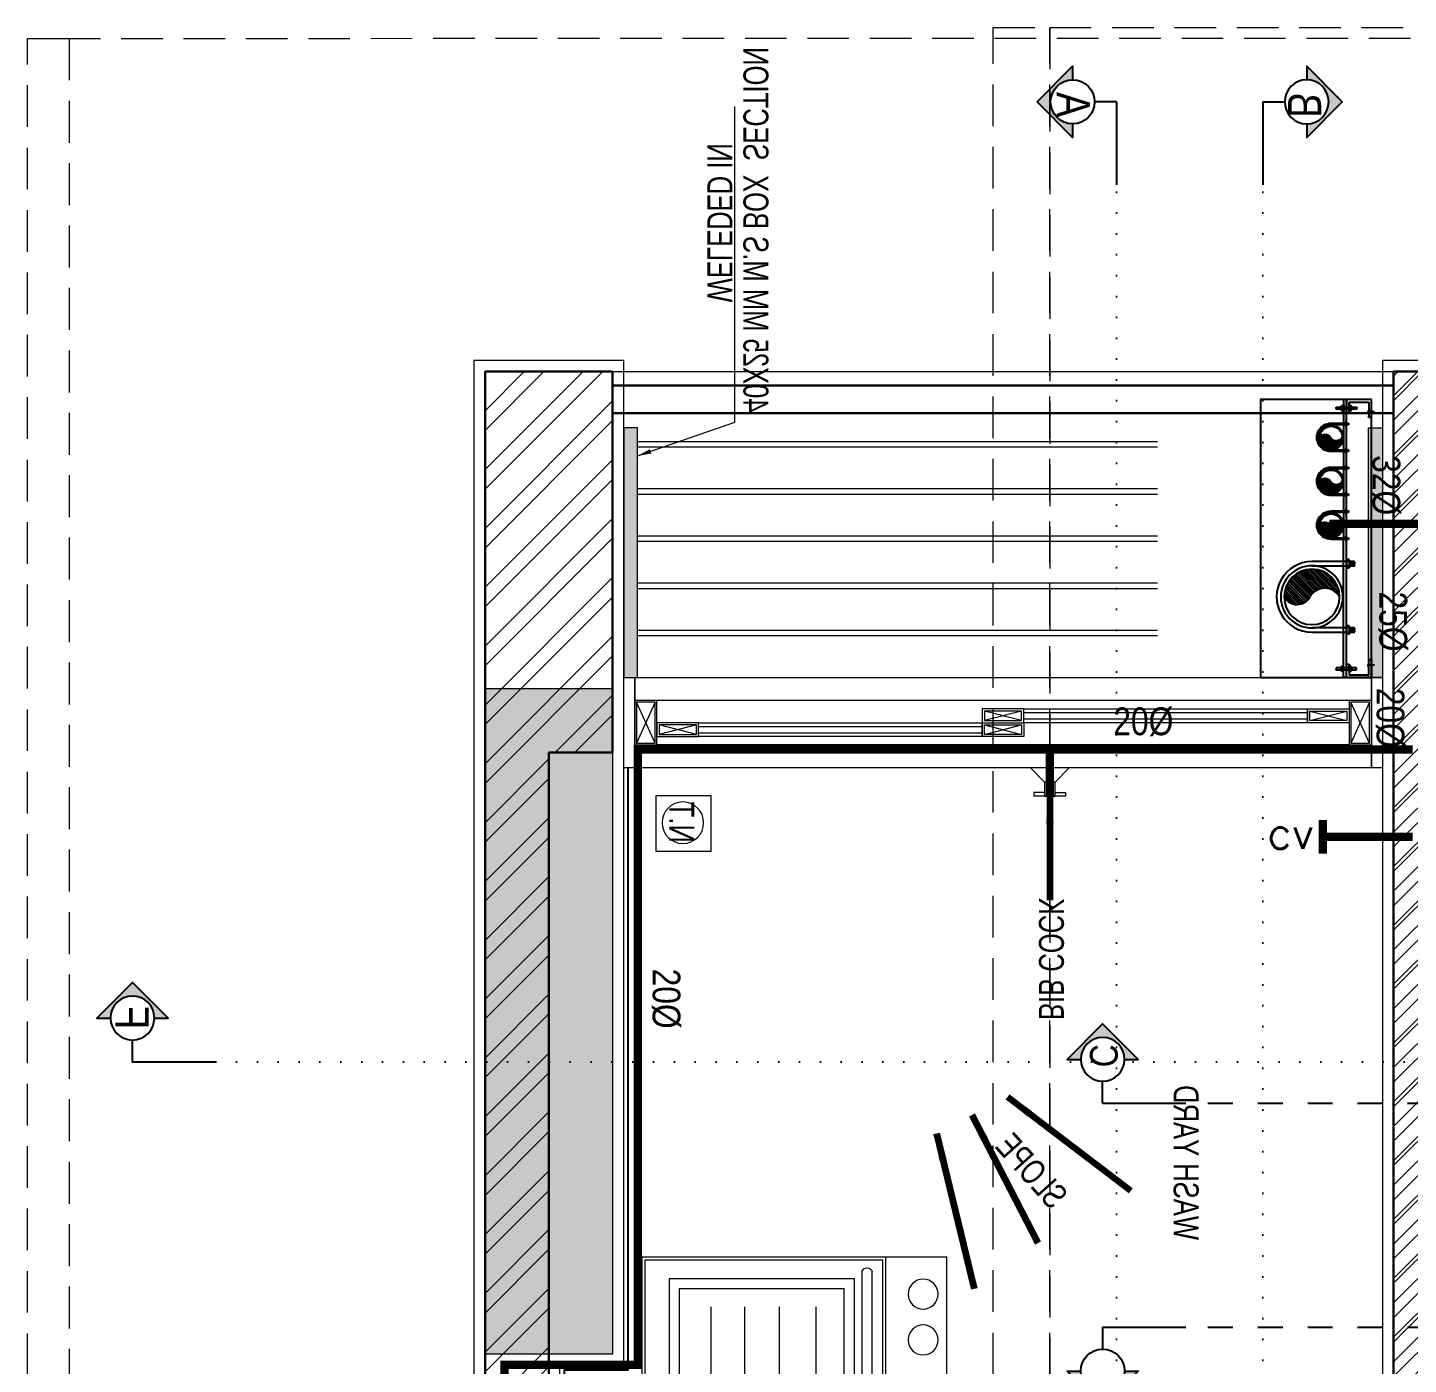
# Model space of a CAD drawing. Header units: inches. Extents: x 899679 to 12882928, y -3363313 to 527800.
# Drawn here: x 915989 to 918479, y 525390 to 527800 of the extents above; entities that cross this region are included whole.
import ezdxf
from ezdxf.enums import TextEntityAlignment as Align

# ---------------------------------------------------------------- set-up
doc = ezdxf.new("R2010")
doc.units = ezdxf.units.IN
doc.header["$LTSCALE"] = 150
for name, pattern in [('Dash', [6, 3, -3]), ('DASHED2', [0.375, 0.25, -0.125]), ('DOT2', [0.125, 0, -0.125]), ('HIDDEN', [0.375, 0.25, -0.125])]:
    doc.linetypes.add(name, pattern=pattern)
for name, color, linetype, lineweight in [('a-RCC-HM', 5, 'Continuous', 25), ('COLUMN', 5, 'Continuous', 13), ('ELE-01-MSA', 7, 'Continuous', 30), ('ELE-04-MSA', 139, 'Continuous', 15), ('fer', 5, 'Continuous', 9), ('FURNITURE-MSA', 251, 'Continuous', 5), ('g-cen-sym', 8, 'Continuous', 25), ('g-dot', 8, 'HIDDEN', 9), ('g-dw', 8, 'Continuous', 5), ('g-ele-01', 8, 'Continuous', 9), ('g-ele-02', 8, 'Continuous', 9), ('g-ele-03', 8, 'Continuous', 5), ('g-ele02', 8, 'Continuous', 9), ('g-text', 8, 'Continuous', 9), ('Hydrant Valve', 5, 'Continuous', 5), ('P_Wate Downtke pipe', 4, 'Continuous', 25), ('P_Water Supply Downtake pipe', 3, 'Continuous', 25), ('PLASTER', 3, 'Continuous', 9), ('SHEET', 7, 'Continuous', 13), ('STONE', 40, 'Continuous', 18), ('WALL HATCH-MSA', 251, 'Continuous', 9), ('WALL-MSA', 32, 'Continuous', 30)]:
    doc.layers.add(name, color=color, linetype=linetype, lineweight=lineweight)
for name, color, linetype in [('PL-bracket', 7, 'Continuous'), ('R.C.C HATCH-MSA', 250, 'Continuous'), ('TILE HATCH', 253, 'Continuous'), ('TILE SECTION', 152, 'Continuous')]:
    doc.layers.add(name, color=color, linetype=linetype)
doc.styles.add('AR', font='swisscl.ttf')
doc.styles.add('ARIAL', font='swisscl.ttf')
doc.styles.add('arial unicode', font='swisscl.ttf', dxfattribs={"height": 165})
doc.styles.add('PLUMBING TEXT', font='ARIALN.TTF')
doc.styles.add('SWINS', font='swissc.ttf')
doc.styles.add('{18b73a54-fa43-428c-adcb-c1c7bbdf2c84}', font='Simplex.shx')
doc.dimstyles.new('25', dxfattribs={"dimtxt": 40, "dimasz": 18, "dimexe": 0, "dimexo": 0, "dimgap": 10, "dimtad": 1, "dimdec": 0, "dimzin": 3, "dimdsep": 46, "dimtxsty": 'ARIAL', "dimblk": 'ARCHTICK', "dimcen": 0, "dimclrd": 256, "dimclre": 256, "dimclrt": 256, "dimadec": 0, "dimazin": 0, "dimtfac": 1, "dimtdec": 0, "dimtmove": 1, "dimatfit": 0, "dimfxl": 1, "dimtolj": 1, "dimtzin": 0, "dimlwd": 18, "dimlwe": 5, "dimarcsym": 0})
doc.dimstyles.new('Scale-50', dxfattribs={"dimtxt": 75, "dimasz": 25, "dimexe": 0, "dimexo": 0, "dimgap": 20, "dimtad": 1, "dimdec": 0, "dimrnd": 1, "dimzin": 3, "dimdsep": 46, "dimtxsty": 'ARIAL', "dimblk": 'ARCHTICK', "dimcen": 0, "dimse1": 1, "dimse2": 1, "dimclrd": 50, "dimclrt": 256, "dimadec": 0, "dimazin": 0, "dimtfac": 1, "dimtdec": 0, "dimtmove": 1, "dimatfit": 3, "dimfxl": 1, "dimtolj": 1, "dimtzin": 0, "dimlwd": 18, "dimarcsym": 0})

# ---------------------------------------------------------------- blocks, each defined once
blk = doc.blocks.new('sec')
at = {"layer": 'g-cen-sym'}
h = blk.add_hatch(color=256, dxfattribs=at)
h.paths.add_polyline_path([(2.73e-14, 537.5273218287452), (-107.956475941309, 429.5708458874361), (-107.956475941309, 399.1607016395453, -0.2062306983916904), (2.730000000001706e-14, 445.6665243379758, -0.4142135623730596), (148.5555081145527, 297.1110162260618), (240.4163056053222, 297.1110162260618)])
h.paths.add_polyline_path([(-107.956475941309, 399.1607016395454), (-107.956475941309, 429.5708458874361), (-138.1869732997017, 399.3403485290693), (-138.1869732997017, 351.6371512499004, -0.09565303018648871)])
h.paths.add_polyline_path([(-138.1869732997017, 399.3403485290693), (-168.4174706606815, 369.1098511680636), (-168.4174706606815, 297.1110162260618), (-148.5555081119139, 297.1110162260618, -0.09423427136048851), (-138.1869732997017, 351.6371512499004)])
h.paths.add_polyline_path([(-168.4174706580426, 369.1098511680636), (-204.6941080129084, 332.8332138158367), (-204.6941080129084, 297.1110162260618), (-168.4174706606815, 297.1110162260618)])
h.paths.add_polyline_path([(-204.6941080129084, 332.8332138158367), (-240.4163056027092, 297.1110162260618), (-204.6941080129084, 297.1110162260618)])
for q in [(2.73e-14, 148.5555081130354), (-561.6378324203346, 0)]:
    blk.add_line((0, 0), q, dxfattribs=at)
blk.add_lwpolyline([(-148.5555081119139, 297.1110162260618), (-240.4163056027092, 297.1110162260618), (2.73e-14, 537.5273218287452), (240.4163056053222, 297.1110162260618), (148.5555081145527, 297.1110162260618)], dxfattribs=at)
blk.add_circle((2.73e-14, 297.1110162260618), 148.5555081130354, dxfattribs=at)
blk = doc.blocks.new('G$C0B7125EA')
at = {"layer": 'WALL HATCH-MSA', "lineweight": 0}
h = blk.add_hatch(dxfattribs=at)
h.set_pattern_fill('ANSI32', color=251, scale=200)
h.set_pattern_definition([(45, (-1157248.499997853, -736189.1571664645), (-53.03300858899107, 53.03300858899107), []), (45, (-1157213.144658853, -736189.1571664645), (-53.03300858899107, 53.03300858899107), [])])
h.paths.add_polyline_path([(-1942, 510.0000000069849), (-2057, 510.0000000069849), (-2057, -143.0000000004657), (143, -143.0000000004657), (143, 1375.000000006519), (28, 1375.000000006519), (28, -28), (-1942, -28)])
at = {"layer": 'g-cen-sym', "color": 251, "linetype": 'Dash', "lineweight": -3, "ltscale": 0.1}
for p, q in [((-1579.461025167955, -567.8042019905988), (-1579.461025167955, 1773.735860333312)), ((-1175.99932149821, -567.8042019905988), (-1175.99932149821, 1773.735860333312))]:
    blk.add_line(p, q, dxfattribs=at)
at = {"layer": 'PLASTER', "color": 251}
blk.add_lwpolyline([(-2077, 530.0000000069849), (-1922, 530.0000000069849), (-1922, -8), (8, -8), (8, 1395.000000006519), (163, 1395.000000006519), (163, -163.0000000004657), (-2077, -163.0000000004657)], close=True, dxfattribs=at)
at = {"layer": 'SHEET', "color": 251, "linetype": 'HIDDEN', "ltscale": 2}
for points in [[(-2677, -763.0000000004657), (763, -763.0000000004657), (763, 1995.000000006519), (-2677, 1995.000000006519)], [(763, -763.0000000005821), (-2677, -763.0000000004657), (-2677, -865.0041043459205), (763, -865.0041043460369)]]:
    blk.add_lwpolyline(points, close=True, dxfattribs=at)
at = {"layer": 'WALL-MSA', "color": 251}
for p, q in [((143, 1375.000000006519), (143, -143.0000000004657)), ((143, -143.0000000004657), (-2057, -143.0000000004657))]:
    blk.add_line(p, q, dxfattribs=at)
at = {"layer": 'g-cen-sym', "color": 251, "lineweight": -3, "yscale": 0.2666666667908428, "zscale": 0.2666666667908428}
for p, xscale, rotation in [((-1579.461027469253, -667.5742907056119), -0.2666666667908428, 89.99999911954795), ((-1175.999319196912, -667.5742907056119), 0.2666666667908428, 270.0000008804522)]:
    blk.add_blockref('sec', p, dxfattribs=dict(at, xscale=xscale, rotation=rotation))
at = {"layer": 'g-cen-sym', "color": 251, "lineweight": -3, "style": 'SWINS'}
blk.add_text('C', height=50, dxfattribs=at).set_placement((-1090.308092934312, -665.5029366740491, 2.375956986711003e-09), align=Align.MIDDLE_CENTER)
blk = doc.blocks.new('1')
at = {"layer": 'g-dw', "linetype": 'Dash', "ltscale": 25}
for p, q in [((-12488573.38326989, -15584268.52819632), (-12488615.38326989, -15584360.52819632)), ((-12488573.38326989, -15584360.52819632), (-12488615.38326989, -15584268.52819632))]:
    blk.add_line(p, q, dxfattribs=at)
at = {"layer": 'g-dw', "elevation": -1.848887349593569e-10}
for points in [[(-12488619.38326989, -15584364.52819632), (-12488619.38326989, -15584264.52819632), (-12488569.38326989, -15584264.52819632), (-12488569.38326989, -15584364.52819632)], [(-12488615.38326989, -15584360.52819632), (-12488615.38326989, -15584268.52819632), (-12488573.38326989, -15584268.52819632), (-12488573.38326989, -15584360.52819632)]]:
    blk.add_lwpolyline(points, close=True, dxfattribs=at)
blk = doc.blocks.new('G$C7E7AA53E')
at = {"ltscale": 100}
for p, q in [((0, 0), (0.5499999999997272, 0)), ((0, -0.6000000000001364), (0, 0)), ((0.5499999999997272, -0.6000000000001364), (0.5499999999997272, 0)), ((0.1813901752907441, -0.06106041378006921), (0.1813901752907441, -0.03302029100382242)), ((0.1813901752907441, -0.03302029100382242), (0.2014035696902283, -0.03302029100382242)), ((0.2014035696902283, -0.03302029100382242), (0.2014035696902283, -0.06106041378006921)), ((0.2174085570004536, -0.06106041378006921), (0.2174085570004536, -0.03302029100382242)), ((0.2174085570004536, -0.03302029100382242), (0.2374219514003926, -0.03302029100382242)), ((0.2374219514003926, -0.03302029100382242), (0.2374219514003926, -0.06106041378006921)), ((0.2554279599166875, -0.06106041378006921), (0.2554279599166875, -0.03302029100382242)), ((0.2554279599166875, -0.03302029100382242), (0.2754413543161718, -0.03302029100382242)), ((0.2754413543161718, -0.03302029100382242), (0.2754413543161718, -0.06106041378006921)), ((0.2894453204203273, -0.03302029100382242), (0.3094587148202663, -0.03302029100382242)), ((0.2894453204203273, -0.06106041378006921), (0.2894453204203273, -0.03302029100382242)), ((0.3094587148202663, -0.03302029100382242), (0.3094587148202663, -0.06106041378006921)), ((0.2014035696902283, -0.06106041378006921), (0.1813901752907441, -0.06106041378006921)), ((0.2374219514003926, -0.06106041378006921), (0.2174085570004536, -0.06106041378006921)), ((0.2754413543161718, -0.06106041378006921), (0.2554279599166875, -0.06106041378006921)), ((0.3094587148202663, -0.06106041378006921), (0.2894453204203273, -0.06106041378006921)), ((0, -0.1200286591258646), (0.5499999999997272, -0.1200286591258646)), ((0.006008473244946799, -0.126037132370584), (0.5439915267552351, -0.126037132370584)), ((0.006008473244946799, -0.5939915267549623), (0.006008473244946799, -0.126037132370584)), ((0.5439915267552351, -0.5939915267549623), (0.5439915267552351, -0.126037132370584)), ((0.02923345909221098, -0.1472442283304645), (0.5207665409075162, -0.1472442283304645)), ((0.5209308953640175, -0.1672724724801355), (0.02906910463525492, -0.1672724724801355)), ((0.04694776184123839, -0.1820458546014834), (0.5070549170391132, -0.1820458546014834)), ((0.04694776184123839, -0.1820458546014834), (0.04694776184123839, -0.5467017678797674)), ((0.5070549170391132, -0.1820458546014834), (0.5070549170391132, -0.5467017678797674)), ((0.0669477618412202, -0.2020458546014652), (0.4870549170391314, -0.2020458546014652)), ((0.0669477618412202, -0.2020458546014652), (0.0669477618412202, -0.5267017678797856)), ((0.4870549170391314, -0.2020458546014652), (0.4870549170391314, -0.5267017678797856)), ((0.08939017031934782, -0.2573995711550197), (0.4515750086243315, -0.2573995711550197)), ((0.08939017031934782, -0.329501250094836), (0.4515750086243315, -0.329501250094836)), ((0.08939017031934782, -0.397597280204991), (0.4515750086243315, -0.397597280204991)), ((0.08939017031934782, -0.4636904858996331), (0.4515750086243315, -0.4636904858996331)), ((0.4870549170391314, -0.5267017678797856), (0.0669477618412202, -0.5267017678797856)), ((0.5070549170391132, -0.5467017678797674), (0.04694776184123839, -0.5467017678797674)), ((0.006008473244946799, -0.5939915267549623), (0.5439915267552351, -0.5939915267549623)), ((0, -0.6000000000001364), (0.5499999999997272, -0.6000000000001364))]:
    blk.add_line(p, q, dxfattribs=at)
for centre in [(0.3866327505070331, -0.04689898390643066), (0.476693025305849, -0.04689898390643066)]:
    blk.add_circle(centre, 0.02952325709508407, dxfattribs=at)
for centre, start, end in [((0.03168560957146838, -0.1572791474375208), 103.7317978372401, 255.3278696113848), ((0.5183143904287135, -0.1572791474375208), 284.6721303886152, 76.26820216275995)]:
    blk.add_arc(centre, 0.01033018119444878, start, end, dxfattribs=at)
blk = doc.blocks.new('TAP-1')
for p, q in [((9.525013580918312, -44.44999999995343), (28.57501366082579, -44.44999999995343)), ((28.57501366082579, -44.44999999995343), (28.57501366082579, -50.80000000004657)), ((9.525013580918312, -50.80000000004657), (28.57501366082579, -50.80000000004657))]:
    blk.add_line(p, q)
for points in [[(-9.52499020472169, -25.40001328103244), (-34.92501358129084, 0), (34.92501358129084, 0), (9.525013580918312, -25.40002716239542)], [(-9.524986418895423, -44.44999999995343), (-28.5749864988029, -44.44999999995343), (-28.5749864988029, -50.80000000004657), (-9.524986418895423, -50.80000000004657)]]:
    blk.add_lwpolyline(points)
blk.add_lwpolyline([(9.525013580918312, -25.40000000002328), (9.525013580918312, -50.80000000004657), (-9.524986418895423, -50.80000000004657), (-9.524986418895423, -25.40000000002328)], close=True)
blk = doc.blocks.new('_ArchTick')
at = {"color": 0, "linetype": 'ByBlock', "const_width": 0.15}
blk.add_lwpolyline([(-0.5, -0.5), (0.5, 0.5)], dxfattribs=at)
blk = doc.blocks.new('*U78')
for p, q in [((-498.1859281255976, 44.72142396942945), (-498.1859281255976, 49.69098918781675)), ((-498.1859281255976, 49.68862127818283), (0, 49.68862127818283)), ((0, 44.72142396942945), (0, 49.69098918781675)), ((-498.1859281255976, 44.72190422909625), (-474.1845045747355, 44.72190422909625)), ((-498.1859281255976, 0), (-498.1859281255976, 44.72190422909625)), ((-498.1859281255976, 44.72171776174218), (0, 44.71953631946235)), ((-474.1845045691834, 39.97065656435734), (-493.4346804653996, 39.97065656435734)), ((-493.4346804653996, 39.97065656435734), (-493.4346804714166, 4.751247661959496)), ((-474.1845045747355, 44.72190422909625), (-474.1845045691834, 39.97065656435734)), ((0, 44.72190422909625), (-24.18943095835834, 44.72190422909625)), ((-24.18943095835834, 44.72190422909625), (-24.18943096391718, 39.97065656435734)), ((-24.18943096391718, 39.97065656435734), (-4.751247660191439, 39.97065656435734)), ((-4.751247660191439, 39.97065656435734), (-4.751247654174222, 4.751247661959496)), ((0, 0), (0, 44.72190422909625)), ((-465.6601368009603, 0), (-498.1859281255976, 0)), ((-493.4346804714166, 4.751247661959496), (-465.6601367949433, 4.751247661959496)), ((-466.5033727495265, 4.751247661959496), (-468.3467500363636, 4.751247661959496)), ((-465.6601367949433, 4.751247661959496), (-468.3467500363636, 4.751247661959496)), ((-465.6601367949433, 4.751247661959496), (-465.6601368009603, 0)), ((-4.751247654174222, 4.751247661959496), (-32.52579132463689, 4.751247661959496)), ((-32.52579132463689, 4.751247661959496), (-29.83917808923434, 4.751247661959496)), ((-32.52579132463689, 0), (0, 0)), ((-31.68255537607183, 4.751247661959496), (-29.83917808923434, 4.751247661959496))]:
    blk.add_line(p, q)
at = {"color": 7, "ltscale": 0.125}
for p, q in [((-476.8593438221464, 51.56487437560279), (-488.4511990332794, 51.56487437560279)), ((-488.4511990332794, 51.56487437560279), (-488.4511990332794, 49.69146944608656)), ((-478.9562373437037, 54.73987305416085), (-486.3516652147262, 54.73987305416085)), ((-486.3516652147262, 54.73987305416085), (-486.3516652147262, 51.56487437560279)), ((-486.3516652147262, 51.56487437560279), (-478.9562373437037, 51.56487437560279)), ((-481.0701422504314, 63.33749707066454), (-484.2429009320516, 63.33749707066454)), ((-484.2429009320516, 63.33749707066454), (-484.2429009320516, 26.32462893977936)), ((-481.0701422504314, 26.32462893977936), (-481.0701422504314, 63.33749707066454)), ((-478.9562373437037, 51.56487437560279), (-478.9562373437037, 54.73987305416085)), ((-476.8593438221464, 49.69146944608656), (-476.8593438221464, 51.56487437560279)), ((-21.51459171095462, 51.56487437560279), (-9.92273649982212, 51.56487437560279)), ((-21.51459171095462, 49.69146944608656), (-21.51459171095462, 51.56487437560279)), ((-9.92273649982212, 49.69146944608656), (-21.51459171095462, 49.69146944608656)), ((-19.41769818939042, 54.73987305416085), (-12.02227031837515, 54.73987305416085)), ((-19.41769818939042, 51.56487437560279), (-19.41769818939042, 54.73987305416085)), ((-12.02227031837515, 51.56487437560279), (-19.41769818939042, 51.56487437560279)), ((-17.30379328266986, 63.33749707066454), (-14.13103460105026, 63.33749707066454)), ((-17.30379328266986, 26.32462893977936), (-17.30379328266986, 63.33749707066454)), ((-14.13103460105026, 63.33749707066454), (-14.13103460105026, 26.32462893977936)), ((-12.02227031837515, 54.73987305416085), (-12.02227031837515, 51.56487437560279)), ((-9.92273649982212, 51.56487437560279), (-9.92273649982212, 49.69146944608656)), ((-488.4511990332794, 38.09725163530675), (-488.4511990332794, 39.97065656435734)), ((-488.4511990332794, 39.97065656435734), (-476.8593438221464, 39.97065656435734)), ((-476.8593438221464, 38.09725163530675), (-488.4511990332794, 38.09725163530675)), ((-486.3516652147262, 34.92225295628305), (-486.3516652147262, 38.09725163530675)), ((-486.3516652147262, 38.09725163530675), (-478.9562373437037, 38.09725163530675)), ((-478.9562373437037, 34.92225295628305), (-486.3516652147262, 34.92225295628305)), ((-484.2429009320516, 26.32462893977936), (-481.0701422504314, 26.32462893977936)), ((-478.9562373437037, 38.09725163530675), (-478.9562373437037, 34.92225295628305)), ((-476.8593438221464, 39.97065656435734), (-476.8593438221464, 38.09725163530675)), ((-9.92273649982212, 39.97065656435734), (-21.51459171095462, 39.97065656435734)), ((-21.51459171095462, 39.97065656435734), (-21.51459171095462, 38.09725163530675)), ((-21.51459171095462, 38.09725163530675), (-9.92273649982212, 38.09725163530675)), ((-12.02227031837515, 38.09725163530675), (-19.41769818939042, 38.09725163530675)), ((-19.41769818939042, 38.09725163530675), (-19.41769818939042, 34.92225295628305)), ((-19.41769818939042, 34.92225295628305), (-12.02227031837515, 34.92225295628305)), ((-14.13103460105026, 26.32462893977936), (-17.30379328266986, 26.32462893977936)), ((-12.02227031837515, 34.92225295628305), (-12.02227031837515, 38.09725163530675)), ((-9.92273649982212, 38.09725163530675), (-9.92273649982212, 39.97065656435734))]:
    blk.add_line(p, q, dxfattribs=at)
for points in [[(-475.8539455667917, -5.459783804278004), (-477.0854350754705, 4.75124766195949)], [(-475.8539455667917, -5.459783804278004), (-474.6224560581125, 4.75124766195949)], [(-32.52579132463689, 0), (-32.52579132463689, 4.751247661959496)], [(-22.33198255880644, -5.459783804278004), (-23.56347206748561, 4.75124766195949)], [(-22.33198255880644, -5.459783804278004), (-21.10049305012726, 4.75124766195949)]]:
    blk.add_lwpolyline(points)
for centre, start, end in [((-475.9354329346156, 4.542921116976278), 6.168720518134261, 173.8312794818657), ((-22.25049519098253, 4.542921116976278), 6.168720518134083, 173.8312794818659)]:
    blk.add_arc(centre, 1.938703992554078, start, end)
blk = doc.blocks.new('A$C71541A21')
h = blk.add_hatch()
h.set_pattern_fill('ANSI31', color=256, scale=15624.99999961172, angle=449.9999947211993, style=0)
h.set_pattern_definition([(225.0000052736955, (2987.514096804695, -8852.990632419187), (-2.209708894839474, 2.209708487257594), [])])
edge = h.paths.add_edge_path()
edge.add_ellipse((58.19573492583879, 66.33248665570433), major_axis=(-35.35533905670769, 35.35533905670769), ratio=0.9999999999963864, start_angle=315.00000527864233, end_angle=405.0000052790051, ccw=False)
edge.add_ellipse((58.19573492606526, 66.33248665570433), major_axis=(-35.35533905654907, -35.35533905654907), ratio=0.9999999999990152, start_angle=135.0000052792887, end_angle=225.0000000000283, ccw=False)
edge.add_ellipse((84.99012411941371, 79.03934499527237), major_axis=(-18.70781260122782, 18.70781260122782), ratio=0.9999999999990392, start_angle=72.05095237669781, end_angle=196.2959103731115, ccw=False)
edge.add_ellipse((35.01052318419402, 50.98169697085457), major_axis=(-21.84810600288985, 21.84810600288985), ratio=0.9999999999985292, start_angle=256.2424875922653, end_angle=375.2099589512152)
at = {"color": 253}
for p, q in [((-18.89106795806232, 129.8324832193147), (58.19572907563697, 129.8324866465499)), ((-9.54635294477252, 129.831727855091), (-11.43835364824865, 129.8372014557497)), ((-9.548668197777328, 132.701747422945), (-8.418130726596372, 133.8388452140151)), ((-9.540326368397595, 122.3611023641951), (-9.548668197777328, 132.7017474233088)), ((-9.515043614402327, 131.1003206797267), (-4.017719424910991, 131.0844167980775)), ((-8.418130726596372, 133.8388452140151), (-4.017719424910991, 133.8388452140151)), ((58.19572976394407, 122.3618984121623), (-19.34279916938048, 122.3619066906281)), ((-9.540326368397595, 122.3611023641951), (-9.548668197777328, 119.4776715886491)), ((-9.548668197777328, 119.4776715886491), (-8.418130726596372, 118.3405737975789)), ((-9.54398898214198, 121.095085953604), (-4.017719424910991, 121.0790983322312)), ((-8.418130726596372, 118.3405737975789), (-4.017719424910991, 118.3405737975789)), ((58.19574077694657, 2.832486664677487), (-19.34279379814656, 2.832478416473873)), ((-18.89105706969759, 10.30306669630091), (58.19574008841307, 10.30307489960869)), ((58.19574077694657, 2.832486664677487), (-13.3133817491303, 2.832479011567313)), ((-9.546341147898643, 10.30231303168141), (-11.10284523895749, 10.30681603271836)), ((-9.548656401267221, 13.17233259953531), (-8.418118929722494, 14.30943039060541)), ((-9.540314571523721, 2.831687540421555), (-9.548656401267221, 13.17233259953531)), ((-9.540314571523721, 2.831687540421555), (-9.548656401267221, -0.0517432354882459)), ((-9.543977185268105, 1.56567112983059), (-4.017707627673313, 1.549683508457674)), ((-9.515031817528447, 11.57090585595318), (-4.017707627673313, 11.55500197394024)), ((-8.418118929722494, 14.30943039060541), (-4.017707627673313, 14.30943039060541)), ((-9.548656401267221, -0.0517432354882459), (-8.418118929722494, -1.188841026558363)), ((-8.418118929722494, -1.188841026558363), (-4.017707627673313, -1.188841026558363))]:
    blk.add_line(p, q, dxfattribs=at)
for points in [[(-19.39855965395615, 122.2485780273218, 0.1779413410830516), (-18.96089619515904, 125.9839440835293, -0.2328251976264197), (-18.95009380971812, 129.7178886617275)], [(-19.39854785708225, 2.719163203912031, 0.1779413410830516), (-18.96088439792142, 6.454529259755815, -0.2328251976264197), (-18.9500820128443, 10.18847383831774)]]:
    blk.add_lwpolyline(points, format="xyb", dxfattribs=at)
for points in [[(-17.33959012638577, 129.8327036686914), (-16.18338604933437, 122.3601411850922)], [(-15.15917705513048, 129.8335857501314), (-14.00297297844291, 122.361023266896)], [(-12.97876398460279, 129.8344678319353), (-11.82255990755139, 122.3619053483361)], [(-10.79835091371127, 129.8353499133754), (-9.540865640548088, 123.0295915888945)], [(-4.017719424910991, 133.8388452140151), (-4.017719424910991, 118.3405737975789)], [(-17.33957832914815, 10.30328884491786), (-16.18337425246052, 2.830726361682465)], [(-15.15916525825657, 10.30417092635792), (-14.002961181569, 2.831608443122533)], [(-12.97875218772888, 10.30505300816178), (-11.82254811067751, 2.8324905245626)], [(-10.7983391164736, 10.30593508960185), (-9.540853843674213, 3.500176764757211)], [(-4.017707627673313, 14.30943039060541), (-4.017707627673313, -1.188841026558363)]]:
    blk.add_lwpolyline(points, dxfattribs=at)
for major_axis, ratio, start_param, end_param in [((-8.399999999999996e-15, -56.0294117612936), 0.9999999999955402, -0.7853981633996782, 5.497787143779905), ((-1.31e-14, -49.99999999999997), 0.9999999999967564, -0.7853981633990699, 5.497787143780516)]:
    blk.add_ellipse((58.19573492561231, 66.33248665570433), major_axis=major_axis, ratio=ratio, start_param=start_param, end_param=end_param)
at = {"color": 253, "extrusion": (0, 0, -1)}
blk.add_ellipse((58.19573492629181, 66.33248665570433), major_axis=(-44.90128060301127, -44.90128060301129), ratio=0.999999999999692, start_param=2.356194490192188, end_param=5.497787143781983, dxfattribs=at)
at = {"extrusion": (0, 0, -1)}
for centre, major_axis, ratio, start_param, end_param in [((35.01052318464697, 50.98169697049223), (-21.8481060029837, -21.8481060029837), 0.999999999999786, 1.30533246416926, 3.381706541423978), ((84.89053644642789, 78.88060685054668), (-18.59417428406518, 18.59417428406518), 0.9999999999967792, 2.853642975592703, 5.029312805762117)]:
    blk.add_ellipse(centre, major_axis=major_axis, ratio=ratio, start_param=start_param, end_param=end_param, dxfattribs=at)
blk = doc.blocks.new('G$C5646BBEC')
at = {"layer": 'R.C.C HATCH-MSA'}
h = blk.add_hatch(color=252, dxfattribs=at)
h.dxf.hatch_style = 1
h.paths.add_polyline_path([(-2372.199999902165, 1054.999999960419), (-2372.199999902165, 824.9999999604188), (-1172.199999902165, 824.9999999604188), (-1172.199999902165, 1054.999999960419)])
at = {"layer": 'TILE HATCH'}
for points in [[(-1152.199999902165, 2443.299999975134), (-1152.199999902165, 2418.299999975134), (-702.1999999021646, 2418.299999975134), (-702.1999999021646, 2443.299999975134)], [(-1152.198623426026, 1074.999999960419), (-1152.198623426026, 1099.999999960419), (-702.1999999063555, 1099.999999960419), (-702.1999999063555, 1074.999999960419)]]:
    blk.add_hatch(color=252, dxfattribs=at).paths.add_polyline_path(points)
at = {"layer": 'WALL HATCH-MSA', "lineweight": 0}
h = blk.add_hatch(dxfattribs=at)
h.set_pattern_fill('ANSI32', color=252, scale=200)
h.set_pattern_definition([(45, (-1157992.199997847, -733582.8571664888), (-53.03300858899107, 53.03300858899107), []), (45, (-1157956.844658847, -733582.8571664888), (-53.03300858899107, 53.03300858899107), [])])
h.paths.add_polyline_path([(-600.6999999941327, 3981.299999982119), (-715.6999999941327, 3981.299999982351), (-715.6999999941327, 2578.299999975599), (-2685.699999994133, 2578.299999975599), (-2685.699999994133, 3116.299999982584), (-2800.699999994133, 3116.299999982584), (-2800.699999994133, 2463.299999975134), (-600.6999999941327, 2463.299999975134)])
h = blk.add_hatch(dxfattribs=at)
h.set_pattern_fill('ANSI32', color=252, scale=200)
h.set_pattern_definition([(45, (-1157992.199997847, -733567.8571664892), (-53.03300858899107, 53.03300858899107), []), (45, (-1157956.844658847, -733567.8571664892), (-53.03300858899107, 53.03300858899107), [])])
h.paths.add_polyline_path([(-5972.099999990314, 1626.499999994645), (-5857.099999917904, 1626.499999996042), (-5857.099999990314, 3001.299999982584), (-5057.099999990314, 3001.299999982584), (-5057.099999990314, 3116.299999982584), (-5972.099999990314, 3116.299999981886)])
h.paths.add_polyline_path([(-5857.099999990314, 940.000000001397), (-5857.099999917904, 826.0000000009313), (-6087.099999990314, 826.0000000009313), (-6087.099999990314, 825.0000000009313), (-600.6999999941327, 825), (-600.6999999941327, 1055), (-1287.199999994598, 1055), (-1287.199999994598, 940.000000001397)])
at = {"layer": 'COLUMN', "color": 252}
blk.add_lwpolyline([(-2372.199999902165, 1054.999999960419), (-2372.199999902165, 824.9999999604188), (-1172.199999902165, 824.9999999604188), (-1172.199999902165, 1054.999999960419)], close=True, dxfattribs=at)
at = {"layer": 'ELE-01-MSA', "color": 252}
for p, q in [((-675.6999999948312, 1055), (-675.7000000015832, 2463.299999974901)), ((-625.6999999948312, 1055), (-625.7000000015832, 2463.299999974901))]:
    blk.add_line(p, q, dxfattribs=at)
at = {"layer": 'ELE-04-MSA', "color": 252}
blk.add_line((-600.6999999948312, 1055), (-600.7000000015832, 2463.299999975134), dxfattribs=at)
at = {"layer": 'g-cen-sym', "color": 252, "linetype": 'DOT2', "ltscale": 2}
for p, q in [((-1845.23601279431, 188.8810991942883), (-1845.236009642947, 3180.572612819495)), ((-164.2726215508301, 2227.55890934146), (-6307.91042263736, 2227.56192333973)), ((-164.2726215508301, 1963.829097643262), (-6307.91042263736, 1963.832111641532))]:
    blk.add_line(p, q, dxfattribs=at)
at = {"layer": 'g-dot', "color": 252, "ltscale": 25}
for p, q in [((-1076.581120439107, 1099.999999960419, 0.0001460556687933526), (-1076.577947411453, 2418.299999975134, 0.0001460556687933526)), ((-1066.581120439107, 1099.999999960419, 0.0001460556687933526), (-1066.577947411453, 2418.299999975134, 0.0001460556687933526)), ((-991.5811204391066, 1099.999999960419, 0.0001460556687933526), (-991.5779474114534, 2418.299999975134, 0.0001460556687933526)), ((-981.5811204391066, 1099.999999960419, 0.0001460556687933526), (-981.5779474114534, 2418.299999975134, 0.0001460556687933526)), ((-906.5811204391066, 1099.999999960419, 0.0001460556687933526), (-906.5779474114534, 2418.299999975134, 0.0001460556687933526)), ((-896.5811204391066, 1099.999999960419, 0.0001460556687933526), (-896.5779474114534, 2418.299999975134, 0.0001460556687933526)), ((-821.5811204391066, 1099.999999960419, 0.0001460556687933526), (-821.5779474114534, 2418.299999975134, 0.0001460556687933526)), ((-811.5811204391066, 1099.999999960419, 0.0001460556687933526), (-811.5779474114534, 2418.299999975134, 0.0001460556687933526)), ((-736.5811204391066, 1099.999999960419, 0.0001460556687933526), (-736.5779474114534, 2418.299999975134, 0.0001460556687933526)), ((-726.5811204391066, 1099.999999960419, 0.0001460556687933526), (-726.5779474114534, 2418.299999975134, 0.0001460556687933526))]:
    blk.add_line(p, q, dxfattribs=at)
at = {"layer": 'g-dw', "color": 252, "linetype": 'Continuous', "ltscale": 500}
for points, elevation in [([(-1208.699999899836, 2308.299999990733), (-1208.699999899836, 2383.299999990733), (-1233.699999899836, 2383.299999990733), (-1233.699999899836, 2308.299999990733)], 0.0001629029809008273), ([(-1212.699999899836, 2312.299999990733), (-1212.699999899836, 2379.299999990733), (-1229.699999899836, 2379.299999990733), (-1229.699999899836, 2312.299999990733)], 0.0001629029809008273), ([(-1233.699999899836, 1721.649999965681), (-1233.699999899836, 1796.649999965681), (-1258.699999899836, 1796.649999965681), (-1258.699999899836, 1721.649999965681)], -1.973763586023082e-09), ([(-1208.699999899836, 1796.649999965681), (-1208.699999899836, 1721.649999965681), (-1233.699999899836, 1721.649999965681), (-1233.699999899836, 1796.649999965681)], 5.429967779121844e-05), ([(-1237.699999899836, 1725.649999965681), (-1237.699999899836, 1792.649999965681), (-1254.699999899836, 1792.649999965681), (-1254.699999899836, 1725.649999965681)], -1.973763586023082e-09), ([(-1212.699999899836, 1792.649999965681), (-1212.699999899836, 1725.649999965681), (-1229.699999899836, 1725.649999965681), (-1229.699999899836, 1792.649999965681)], 5.429967779121844e-05), ([(-1233.699999899836, 1209.999999948777), (-1233.699999899836, 1134.999999948777), (-1258.699999899836, 1134.999999948777), (-1258.699999899836, 1209.999999948777)], -0.0001086052768731949), ([(-1237.699999899836, 1205.999999948777), (-1237.699999899836, 1138.999999948777), (-1254.699999899836, 1138.999999948777), (-1254.699999899836, 1205.999999948777)], -0.0001086052768731949)]:
    blk.add_lwpolyline(points, close=True, dxfattribs=dict(at, elevation=elevation))
at = {"layer": 'g-ele-01', "color": 252, "elevation": -1.973763586023082e-09}
for points in [[(-1152.199999902165, 2443.299999975134), (-1152.199999902165, 2418.299999975134), (-702.1999999021646, 2418.299999975134), (-702.1999999021646, 2443.299999975134)], [(-1152.199999906356, 1074.999999960419), (-1152.199999906356, 1099.999999960419), (-702.1999999063555, 1099.999999960419), (-702.1999999063555, 1074.999999960419)]]:
    blk.add_lwpolyline(points, close=True, dxfattribs=at)
at = {"layer": 'g-ele-02', "color": 252, "linetype": 'Continuous'}
for points, elevation in [([(-1215.199999899836, 2308.299999990733), (-1227.199999899836, 2308.299999990733), (-1227.199999899836, 1796.649999965681), (-1215.199999899836, 1796.649999965681), (-1215.199999899836, 2308.299999990733)], 0.0001054518758648011), ([(-1240.199999899836, 1721.649999965681), (-1252.199999899836, 1721.649999965681), (-1252.199999899836, 1209.999999948777), (-1240.199999899836, 1209.999999948777), (-1240.199999899836, 1721.649999965681)], -5.74530787996123e-05)]:
    blk.add_lwpolyline(points, dxfattribs=dict(at, elevation=elevation))
at = {"layer": 'g-ele-03', "color": 252}
for p, q in [((-1273.700188811636, 2383.299999982584, -1.973763586023082e-09), (-1273.700188848889, 1134.999999948777, 0.0001086013293460229)), ((-1229.699999899836, 2312.299999990733, 0.0001597535274196055), (-1212.699999899836, 2379.299999990733, 0.0001597535274196055)), ((-1212.699999899836, 2312.299999990733, 0.0001597535274196055), (-1229.699999899836, 2379.299999990733, 0.0001597535274196055)), ((-1193.700188811636, 2383.299999982584, -1.973763586023082e-09), (-1193.700188766932, 1134.999999948777, 0.0001086013293460229)), ((-1254.699999899836, 1725.649999965681, 5.115022430999663e-05), (-1237.699999899836, 1792.649999965681, 5.115022430999663e-05)), ((-1237.699999899836, 1725.649999965681, 5.115022430999663e-05), (-1254.699999899836, 1792.649999965681, 5.115022430999663e-05)), ((-1229.699999899836, 1792.649999965681, 0.00021405517897441), (-1212.699999899836, 1725.649999965681, 0.00021405517897441)), ((-1212.699999899836, 1792.649999965681, 0.00021405517897441), (-1229.699999899836, 1725.649999965681, 0.00021405517897441)), ((-1254.699999899836, 1205.999999948777, 5.115022430999663e-05), (-1237.699999899836, 1138.999999948777, 5.115022430999663e-05)), ((-1237.699999899836, 1205.999999948777, 5.115022430999663e-05), (-1254.699999899836, 1138.999999948777, 5.115022430999663e-05))]:
    blk.add_line(p, q, dxfattribs=at)
at = {"layer": 'g-ele-03', "color": 252, "linetype": 'Continuous'}
for points, elevation in [([(-1233.699999899836, 1796.649999965681), (-1208.699999899836, 1796.649999965681), (-1208.699999899836, 2308.299999990733), (-1233.699999899836, 2308.299999990733), (-1233.699999899836, 1796.649999965681)], 0.0001054518758648011), ([(-1258.699999899836, 1209.999999948777), (-1233.699999899836, 1209.999999948777), (-1233.699999899836, 1721.649999965681), (-1258.699999899836, 1721.649999965681), (-1258.699999899836, 1209.999999948777)], -5.74530787996123e-05)]:
    blk.add_lwpolyline(points, dxfattribs=dict(at, elevation=elevation))
at = {"layer": 'g-ele02', "color": 252, "elevation": -1.973763586023082e-09}
blk.add_lwpolyline([(-1315.199999902165, 2423.299999975134), (-1315.199999902165, 1094.999999948079), (-1152.199999902165, 1094.999999948079), (-1152.199999902165, 2423.299999975134)], close=True, dxfattribs=at)
at = {"layer": 'Hydrant Valve', "color": 252, "ltscale": 3, "elevation": -1.973763586023082e-09}
blk.add_lwpolyline([(-1365.199999902165, 1132.999999960419), (-1465.199999902165, 1132.999999960419), (-1465.199999902165, 1232.999999960419), (-1365.199999902165, 1232.999999960419)], close=True, dxfattribs=at)
at = {"layer": 'Hydrant Valve', "color": 252, "ltscale": 3}
blk.add_circle((-1413.917430821573, 1181.680010968354, -1.973763586023082e-09), 37.5, dxfattribs=at)
at = {"layer": 'PLASTER', "color": 252, "elevation": -1.973763586023082e-09}
blk.add_lwpolyline([(-580.6999999938998, 4001.299999982119), (-580.6999999941327, 2443.299999975134), (-2820.699999994133, 2443.299999975134), (-2820.699999994133, 3136.299999982584), (-2665.699999994133, 3136.299999982584), (-2665.699999994133, 2598.299999975599), (-735.6999999941327, 2598.299999975599), (-735.6999999938998, 4001.299999982119)], close=True, dxfattribs=at)
blk.add_lwpolyline([(-6572.099999990314, 1646.499999996042), (-5992.099999990314, 1646.499999996042), (-5992.099999990314, 3136.299999981886), (-5037.099999990314, 3136.299999982584), (-5037.099999990314, 2981.299999982584), (-5837.099999990314, 2981.299999982584), (-5837.099999990314, 1626.499999996042), (-5837.099999917904, 960.000000001397), (-2392.199999902165, 960.000000001397), (-2392.199999902165, 1074.999999960419), (-1172.199999902165, 1074.999999960419), (-580.6999999941327, 1075.000000001397), (-580.6999999941327, 805), (-6107.099999990314, 805.0000000009313), (-6107.099999990314, 1376.499999996042), (-6572.099999990314, 1376.499999996042)], dxfattribs=at)
at = {"layer": 'SHEET', "color": 252, "linetype": 'HIDDEN', "ltscale": 2}
for points in [[(-6571.399999996182, 4181.299999982119), (0, 4181.299999982119), (-0.6999999941326678, 75), (-6572.099999990314, 75)], [(-6572.099999970058, 0.0001193289645016193), (0, 0), (0, 75), (-6572.099999970058, 75.0001193289645)]]:
    blk.add_lwpolyline(points, close=True, dxfattribs=at)
at = {"layer": 'STONE', "color": 252, "linetype": 'Continuous', "ltscale": 750, "elevation": -1.973763586023082e-09}
for points in [[(-1315.199999902165, 2423.299999975134), (-1152.199999902165, 2423.299999975134), (-1152.199999902165, 2443.299999975134), (-1315.199999902165, 2443.299999975134)], [(-1315.199999902165, 1074.999999960419), (-1152.199999902165, 1074.999999960419), (-1152.199999902165, 1094.999999948079), (-1315.199999902165, 1094.999999948079)]]:
    blk.add_lwpolyline(points, close=True, dxfattribs=at)
at = {"layer": 'TILE SECTION', "color": 252, "elevation": -1.973763586023082e-09}
blk.add_lwpolyline([(-2725.699999994133, 968.000000001397), (-2400.199999902165, 968.000000001397), (-2400.199999902165, 1082.999999960419), (-1315.199999902165, 1082.999999960419)], dxfattribs=at)
at = {"layer": 'WALL-MSA', "color": 252}
for p, q in [((-600.6999999938998, 3981.299999982119), (-600.6999999941327, 2463.299999975134)), ((-600.6999999941327, 2463.299999975134), (-2800.699999994133, 2463.299999975134)), ((-1287.199999994598, 940.000000001397), (-1287.199999994598, 1055)), ((-1287.199999994598, 1055), (-600.6999999941327, 1055)), ((-600.6999999941327, 1055), (-600.6999999941327, 825)), ((-1287.199999994598, 940.000000001397), (-5857.099999990314, 940.000000001397)), ((-600.6999999941327, 825), (-6087.099999990314, 825.0000000009313))]:
    blk.add_line(p, q, dxfattribs=at)
at = {"layer": 'fer', "color": 252, "rotation": 270}
blk.add_blockref('TAP-1', (-1315.199999902165, 1843.299999975134, -1.973763586023082e-09), dxfattribs=at)
at = {"layer": 'FURNITURE-MSA', "color": 252, "xscale": 916.6666666652663, "yscale": 916.6666666652663, "zscale": 916.6666666652663}
blk.add_blockref('G$C7E7AA53E', (-2700.699999994133, 1657.99999995972), dxfattribs=at)
at = {"layer": 'g-cen-sym', "color": 252, "linetype": 'DASHED2', "ltscale": 10, "xscale": 0.2666666667908429, "yscale": 0.2666666667908429, "zscale": 0.2666666667908429}
blk.add_blockref('sec', (-114.50253721443, 2227.584497667616), dxfattribs=at)
at = {"layer": 'g-cen-sym', "color": 252, "linetype": 'DASHED2', "ltscale": 10, "yscale": 0.2666666667908429, "zscale": 0.2666666667908429}
for p, xscale, rotation in [((-114.50253721443, 1963.803509317106), -0.2666666667908429, 180), ((-1845.210424468154, 189.1110148578882), 0.2666666667908429, 270)]:
    blk.add_blockref('sec', p, dxfattribs=dict(at, xscale=xscale, rotation=rotation))
at = {"layer": 'g-ele-02', "color": 252, "ltscale": 275, "xscale": 0.8, "yscale": 0.8, "zscale": 0.8, "rotation": 89.99999999999994}
for p in [(-12468685.32274587, 9993278.806615897, -1.825852598055596e-09), (-12468685.32255695, 9991990.50661587, -1.825852598055596e-09)]:
    blk.add_blockref('1', p, dxfattribs=at)
at = {"layer": 'g-cen-sym', "color": 252, "linetype": 'DASHED2', "ltscale": 10, "style": 'SWINS'}
for s, p in [('B', (-120.6168472038116, 2302.837336608907, 4.250323920787025e-06)), ('A', (-119.6694340344984, 1885.802828370361, 4.250323920787025e-06)), ('F', (-1765.588833204005, 188.4174036625773, 4.250323920787025e-06))]:
    blk.add_text(s, height=60.00000000000001, dxfattribs=at).set_placement(p, align=Align.MIDDLE_CENTER)
at = {"layer": 'g-text', "color": 7, "style": 'arial unicode'}
for s, p in [('WASH YARD', (-2166.221129699377, 2066.862794796471, -5.74530787996123e-05)), ('BIB COCK', (-1769.65736343828, 1823.750802812865, -3.214413080971656e-07)), ('40X25 MM M.S BOX  SECTION', (-674.4809331845026, 1290.884836376412, -2.02134656776625e-07)), (' WELEDED IN', (-488.7720756772906, 1226.029999283375, -1.628648849554001e-05)), ('N.T', (-1450.33045716933, 1157.155307862442, 4.236580513008071e-09))]:
    blk.add_text(s, height=45, dxfattribs=at).set_placement(p)
blk.add_text('SLOPE ', height=44.99999999999999, rotation=318.2459090494394, dxfattribs=at).set_placement((-2113.553358785342, 1845.568708288018, -0.01069811757484878))
at = {"layer": 'g-text', "color": 252}
for points, dimstyle, override in [([(-1908.055815074127, 1766.949221884832), (-2076.816484718816, 1989.022012286587)], '25', {"dimasz": 50, "dimtad": 0, "dimtxsty": 'AR', "dimlwd": 65535}), ([(-1365.999999902211, 1843.299986394122, -1.973763586023082e-09), (-1553.497891744366, 1843.299986394122, -1.973763586023082e-09)], '25', {"dimasz": 50, "dimtad": 0, "dimtxsty": 'AR', "dimlwd": 65535}), ([(-1940.641533016227, 1702.920445668977), (-2171.044589063851, 1821.871887535555)], '25', {"dimasz": 50, "dimtad": 0, "dimtxsty": 'AR', "dimlwd": 65535}), ([(-1973.970642090309, 1639.275464045582), (-2254.365800431231, 1707.245041441871)], '25', {"dimasz": 50, "dimtad": 0, "dimtxsty": 'AR', "dimlwd": 65535}), ([(-752.6444798305165, 1099.999999960419, -1.973763586023082e-09), (-691.9991756167728, 1275.476211399538, -1.973763586023082e-09), (-122.6143669683952, 1275.476211399538, -1.973763586023082e-09)], 'Scale-50', {"dimtad": 0})]:
    blk.add_leader(points, dimstyle=dimstyle, override=override, dxfattribs=at)

msp = doc.modelspace()

# ---------------------------------------------------------------- linework, layer by layer
at = {"layer": 'a-RCC-HM', "color": 1, "elevation": -1.973763586023082e-09}
msp.add_lwpolyline([(918412.6515812117, 527129.3832169054), (918212.6515812117, 527129.3832169054), (918212.6515812105, 526628.1326461807), (918412.5014273704, 526628.0722140151)], close=True, dxfattribs=at)
at = {"layer": 'P_Water Supply Downtake pipe', "ltscale": 20, "const_width": 15}
for points, elevation in [([(918336.6373362506, 526905.1517733098), (918541.0000000002, 526905.1517733098), (918541.0000000002, 527104.5981592066), (919872.0000000002, 527104.5981592066), (919872.0000000002, 524833.9926551478), (920102.5000000002, 524833.9926551478)], -1.973763586023082e-09), ([(917008.0000000189, 524704.602443587), (916849.0000000002, 524704.602443587), (916849.0000000002, 525389.0981592066), (917089.5000000002, 525389.0981592066), (917089.5000000002, 526498.0981592066), (918487.0000000002, 526498.0981592066)], -1.973763586023082e-09), ([(917832.4999953569, 526414.302430098), (917832.4999953569, 526498.0981592066)], 1.118389214571636e-09), ([(918325.0000000002, 526371.3481592066), (918325.0000000002, 526310.8481592066)], 1.118389214571636e-09), ([(918325.0000000002, 526341.0981592066), (918487.0000000002, 526341.0981592066)], 1.118389214571636e-09)]:
    msp.add_lwpolyline(points, dxfattribs=dict(at, elevation=elevation))

# ---------------------------------------------------------------- block references
at = {"color": 2, "xscale": -1, "rotation": 270}
msp.add_blockref('G$C0B7125EA', (918595.4999953574, 527036.6024300056, 1.118389214571636e-09), dxfattribs=at)
at = {"layer": 'P_Wate Downtke pipe', "ltscale": 20, "xscale": -1}
msp.add_blockref('A$C71541A21', (918363.4189743302, 526707.1741725805, -1.914043786023082e-09), dxfattribs=at)
at = {"layer": 'P_Water Supply Downtake pipe', "ltscale": 20, "xscale": -1, "rotation": 270}
msp.add_blockref('G$C5646BBEC', (915989.2000000174, 527780.3024300002), dxfattribs=at)
at = {"layer": 'P_Water Supply Downtake pipe', "ltscale": 20, "xscale": 0.4037956793862306, "yscale": 0.4037956793862306, "zscale": 0.4037956793862306, "rotation": 180}
for p in [(918363.4073980481, 527087.7122167819, -1.973763586023082e-09), (918363.4074594493, 527008.603695544, -1.973763586023082e-09), (918363.4075208509, 526929.4951743057, -1.973763586023082e-09)]:
    msp.add_blockref('A$C71541A21', p, dxfattribs=at)
at = {"layer": 'PL-bracket', "lineweight": -3, "xscale": 1.006212302326112, "yscale": 1.006212302326112, "zscale": 1.006212302326112, "rotation": 89.98267445296797}
msp.add_blockref('*U78', (918412.6515812117, 527129.3832169054, -1.973763586023082e-09), dxfattribs=at)

# ---------------------------------------------------------------- texts
at = {"layer": 'P_Water Supply Downtake pipe', "ltscale": 20, "style": 'PLUMBING TEXT'}
for s, p in [('32%%C', (918414.6017733667, 527028.9888257154, -5.99612473538452e-07)), ('25%%C', (918427.1060975345, 526783.2074407153, -5.99612473538452e-07)), ('20%%C', (918422.1060928912, 526609.7074407153, -5.965203207378573e-07)), ('20%%C', (917116.2927495276, 526103.4079377237, -5.965203207378573e-07))]:
    msp.add_text(s, height=50, rotation=270, dxfattribs=at).set_placement(p)
at = {"layer": 'P_Water Supply Downtake pipe', "ltscale": 20}
for s, height, style, p in [('20%%C', 50, 'PLUMBING TEXT', (917947.1965939235, 526524.1668692693, -5.965203207378573e-07)), ('cv', 57.82781925423765, '{18b73a54-fa43-428c-adcb-c1c7bbdf2c84}', (918224.7017931987, 526319.131428973, 1.118389214571636e-09))]:
    msp.add_text(s, height=height, dxfattribs=dict(at, style=style)).set_placement(p)

doc.saveas('drawing.dxf')
